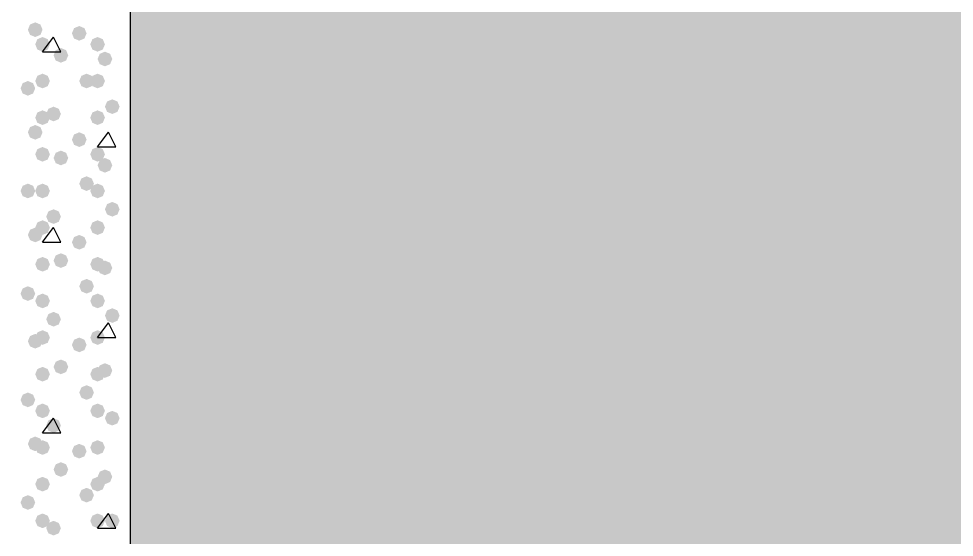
# Model space of a CAD drawing. Header units: millimetres. Extents: x 0 to 420, y 0 to 297.
# Drawn here: x 216.94 to 227.73, y 187.26 to 193.25 of the extents above; entities that cross this region are included whole.
import ezdxf

# ---------------------------------------------------------------- set-up
doc = ezdxf.new("R2010")
doc.units = ezdxf.units.MM
doc.layers.get('0').update_dxf_attribs({"linetype": 'CONTINUOUS'})

msp = doc.modelspace()

# ---------------------------------------------------------------- hatches: boundary and pattern name
at = {"true_color": 0x000008}
h = msp.add_hatch(color=0, dxfattribs=at)
h.paths.add_polyline_path([(379.603, 202.861333), (218.228333, 202.861333), (379.603, 183.811333)], flags=0)
h.paths.add_polyline_path([(218.228333, 202.861333), (379.603, 183.811333), (218.228333, 183.811333)], flags=0)
for points in [[(217.212333, 193.124667), (217.187462, 193.064871), (217.127667, 193.04), (217.067871, 193.064871), (217.043, 193.124667), (217.067871, 193.184462), (217.127667, 193.209333), (217.187462, 193.184463)], [(217.720333, 193.082333), (217.695462, 193.022537), (217.635667, 192.997667), (217.575871, 193.022537), (217.551, 193.082333), (217.575871, 193.142129), (217.635667, 193.167), (217.695462, 193.142129)], [(217.297, 192.955333), (217.272129, 192.895537), (217.212333, 192.870667), (217.152537, 192.895537), (217.127667, 192.955333), (217.152537, 193.015129), (217.212333, 193.04), (217.272129, 193.015129)], [(217.932, 192.955333), (217.907129, 192.895537), (217.847333, 192.870667), (217.787537, 192.895537), (217.762667, 192.955333), (217.787537, 193.015129), (217.847333, 193.04), (217.907129, 193.015129)], [(217.508667, 192.828333), (217.483796, 192.768537), (217.424, 192.743667), (217.364204, 192.768537), (217.339333, 192.828333), (217.364204, 192.888129), (217.424, 192.913), (217.483796, 192.888129)], [(218.016667, 192.786), (217.991796, 192.726204), (217.932, 192.701333), (217.872204, 192.726204), (217.847333, 192.786), (217.872204, 192.845796), (217.932, 192.870667), (217.991796, 192.845796)], [(217.297, 192.532), (217.272129, 192.472204), (217.212333, 192.447333), (217.152537, 192.472204), (217.127667, 192.532), (217.152537, 192.591796), (217.212333, 192.616667), (217.272129, 192.591796)], [(217.805, 192.532), (217.780129, 192.472204), (217.720333, 192.447333), (217.660538, 192.472204), (217.635667, 192.532), (217.660537, 192.591796), (217.720333, 192.616667), (217.780129, 192.591796)], [(217.932, 192.532), (217.907129, 192.472204), (217.847333, 192.447333), (217.787537, 192.472204), (217.762667, 192.532), (217.787537, 192.591796), (217.847333, 192.616667), (217.907129, 192.591796)], [(217.127667, 192.447333), (217.102796, 192.387537), (217.043, 192.362667), (216.983204, 192.387537), (216.958333, 192.447333), (216.983204, 192.507129), (217.043, 192.532), (217.102796, 192.507129)], [(218.101333, 192.235667), (218.076462, 192.175871), (218.016667, 192.151), (217.956871, 192.175871), (217.932, 192.235667), (217.956871, 192.295462), (218.016667, 192.320333), (218.076462, 192.295463)], [(217.297, 192.108667), (217.272129, 192.048871), (217.212333, 192.024), (217.152537, 192.048871), (217.127667, 192.108667), (217.152537, 192.168462), (217.212333, 192.193333), (217.272129, 192.168463)], [(217.424, 192.151), (217.399129, 192.091204), (217.339333, 192.066333), (217.279538, 192.091204), (217.254667, 192.151), (217.279537, 192.210796), (217.339333, 192.235667), (217.399129, 192.210796)], [(217.932, 192.108667), (217.907129, 192.048871), (217.847333, 192.024), (217.787537, 192.048871), (217.762667, 192.108667), (217.787537, 192.168462), (217.847333, 192.193333), (217.907129, 192.168463)], [(217.212333, 191.939333), (217.187462, 191.879537), (217.127667, 191.854667), (217.067871, 191.879537), (217.043, 191.939333), (217.067871, 191.999129), (217.127667, 192.024), (217.187462, 191.999129)], [(217.720333, 191.854667), (217.695462, 191.794871), (217.635667, 191.77), (217.575871, 191.794871), (217.551, 191.854667), (217.575871, 191.914462), (217.635667, 191.939333), (217.695462, 191.914463)], [(217.297, 191.685333), (217.272129, 191.625537), (217.212333, 191.600667), (217.152537, 191.625537), (217.127667, 191.685333), (217.152537, 191.745129), (217.212333, 191.77), (217.272129, 191.745129)], [(217.508667, 191.643), (217.483796, 191.583204), (217.424, 191.558333), (217.364204, 191.583204), (217.339333, 191.643), (217.364204, 191.702796), (217.424, 191.727667), (217.483796, 191.702796)], [(217.932, 191.685333), (217.907129, 191.625537), (217.847333, 191.600667), (217.787537, 191.625537), (217.762667, 191.685333), (217.787537, 191.745129), (217.847333, 191.77), (217.907129, 191.745129)], [(218.016667, 191.558333), (217.991796, 191.498538), (217.932, 191.473667), (217.872204, 191.498538), (217.847333, 191.558333), (217.872204, 191.618129), (217.932, 191.643), (217.991796, 191.618129)], [(217.805, 191.346667), (217.780129, 191.286871), (217.720333, 191.262), (217.660538, 191.286871), (217.635667, 191.346667), (217.660537, 191.406462), (217.720333, 191.431333), (217.780129, 191.406463)], [(217.127667, 191.262), (217.102796, 191.202204), (217.043, 191.177333), (216.983204, 191.202204), (216.958333, 191.262), (216.983204, 191.321796), (217.043, 191.346667), (217.102796, 191.321796)], [(217.297, 191.262), (217.272129, 191.202204), (217.212333, 191.177333), (217.152537, 191.202204), (217.127667, 191.262), (217.152537, 191.321796), (217.212333, 191.346667), (217.272129, 191.321796)], [(217.932, 191.262), (217.907129, 191.202204), (217.847333, 191.177333), (217.787537, 191.202204), (217.762667, 191.262), (217.787537, 191.321796), (217.847333, 191.346667), (217.907129, 191.321796)], [(218.101333, 191.050333), (218.076462, 190.990537), (218.016667, 190.965667), (217.956871, 190.990537), (217.932, 191.050333), (217.956871, 191.110129), (218.016667, 191.135), (218.076462, 191.110129)], [(217.424, 190.965667), (217.399129, 190.905871), (217.339333, 190.881), (217.279538, 190.905871), (217.254667, 190.965667), (217.279537, 191.025462), (217.339333, 191.050333), (217.399129, 191.025463)], [(217.297, 190.838667), (217.272129, 190.778871), (217.212333, 190.754), (217.152537, 190.778871), (217.127667, 190.838667), (217.152537, 190.898462), (217.212333, 190.923333), (217.272129, 190.898463)], [(217.932, 190.838667), (217.907129, 190.778871), (217.847333, 190.754), (217.787537, 190.778871), (217.762667, 190.838667), (217.787537, 190.898462), (217.847333, 190.923333), (217.907129, 190.898463)], [(217.212333, 190.754), (217.187462, 190.694204), (217.127667, 190.669333), (217.067871, 190.694204), (217.043, 190.754), (217.067871, 190.813796), (217.127667, 190.838667), (217.187462, 190.813796)], [(217.720333, 190.669333), (217.695462, 190.609537), (217.635667, 190.584667), (217.575871, 190.609537), (217.551, 190.669333), (217.575871, 190.729129), (217.635667, 190.754), (217.695462, 190.729129)], [(217.508667, 190.457667), (217.483796, 190.397871), (217.424, 190.373), (217.364204, 190.397871), (217.339333, 190.457667), (217.364204, 190.517462), (217.424, 190.542333), (217.483796, 190.517463)], [(217.297, 190.415333), (217.272129, 190.355537), (217.212333, 190.330667), (217.152537, 190.355537), (217.127667, 190.415333), (217.152537, 190.475129), (217.212333, 190.5), (217.272129, 190.475129)], [(217.932, 190.415333), (217.907129, 190.355537), (217.847333, 190.330667), (217.787537, 190.355537), (217.762667, 190.415333), (217.787537, 190.475129), (217.847333, 190.5), (217.907129, 190.475129)], [(218.016667, 190.373), (217.991796, 190.313204), (217.932, 190.288333), (217.872204, 190.313204), (217.847333, 190.373), (217.872204, 190.432796), (217.932, 190.457667), (217.991796, 190.432796)], [(217.805, 190.161333), (217.780129, 190.101537), (217.720333, 190.076667), (217.660538, 190.101537), (217.635667, 190.161333), (217.660537, 190.221129), (217.720333, 190.246), (217.780129, 190.221129)], [(217.127667, 190.076667), (217.102796, 190.016871), (217.043, 189.992), (216.983204, 190.016871), (216.958333, 190.076667), (216.983204, 190.136462), (217.043, 190.161333), (217.102796, 190.136463)], [(217.297, 189.992), (217.272129, 189.932204), (217.212333, 189.907333), (217.152537, 189.932204), (217.127667, 189.992), (217.152537, 190.051796), (217.212333, 190.076667), (217.272129, 190.051796)], [(217.932, 189.992), (217.907129, 189.932204), (217.847333, 189.907333), (217.787537, 189.932204), (217.762667, 189.992), (217.787537, 190.051796), (217.847333, 190.076667), (217.907129, 190.051796)], [(218.101333, 189.822667), (218.076462, 189.762871), (218.016667, 189.738), (217.956871, 189.762871), (217.932, 189.822667), (217.956871, 189.882462), (218.016667, 189.907333), (218.076462, 189.882463)], [(217.424, 189.780333), (217.399129, 189.720537), (217.339333, 189.695667), (217.279538, 189.720537), (217.254667, 189.780333), (217.279537, 189.840129), (217.339333, 189.865), (217.399129, 189.840129)], [(217.212333, 189.526333), (217.187462, 189.466537), (217.127667, 189.441667), (217.067871, 189.466537), (217.043, 189.526333), (217.067871, 189.586129), (217.127667, 189.611), (217.187462, 189.586129)], [(217.297, 189.568667), (217.272129, 189.508871), (217.212333, 189.484), (217.152537, 189.508871), (217.127667, 189.568667), (217.152537, 189.628462), (217.212333, 189.653333), (217.272129, 189.628463)], [(217.720333, 189.484), (217.695462, 189.424204), (217.635667, 189.399333), (217.575871, 189.424204), (217.551, 189.484), (217.575871, 189.543796), (217.635667, 189.568667), (217.695462, 189.543796)], [(217.932, 189.568667), (217.907129, 189.508871), (217.847333, 189.484), (217.787537, 189.508871), (217.762667, 189.568667), (217.787537, 189.628462), (217.847333, 189.653333), (217.907129, 189.628463)], [(217.508667, 189.23), (217.483796, 189.170204), (217.424, 189.145333), (217.364204, 189.170204), (217.339333, 189.23), (217.364204, 189.289796), (217.424, 189.314667), (217.483796, 189.289796)], [(218.016667, 189.187667), (217.991796, 189.127871), (217.932, 189.103), (217.872204, 189.127871), (217.847333, 189.187667), (217.872204, 189.247462), (217.932, 189.272333), (217.991796, 189.247463)], [(217.297, 189.145333), (217.272129, 189.085537), (217.212333, 189.060667), (217.152537, 189.085537), (217.127667, 189.145333), (217.152537, 189.205129), (217.212333, 189.23), (217.272129, 189.205129)], [(217.932, 189.145333), (217.907129, 189.085537), (217.847333, 189.060667), (217.787537, 189.085537), (217.762667, 189.145333), (217.787537, 189.205129), (217.847333, 189.23), (217.907129, 189.205129)], [(217.127667, 188.849), (217.102796, 188.789204), (217.043, 188.764333), (216.983204, 188.789204), (216.958333, 188.849), (216.983204, 188.908796), (217.043, 188.933667), (217.102796, 188.908796)], [(217.805, 188.933667), (217.780129, 188.873871), (217.720333, 188.849), (217.660538, 188.873871), (217.635667, 188.933667), (217.660537, 188.993462), (217.720333, 189.018333), (217.780129, 188.993463)], [(217.297, 188.722), (217.272129, 188.662204), (217.212333, 188.637333), (217.152537, 188.662204), (217.127667, 188.722), (217.152537, 188.781796), (217.212333, 188.806667), (217.272129, 188.781796)], [(217.932, 188.722), (217.907129, 188.662204), (217.847333, 188.637333), (217.787537, 188.662204), (217.762667, 188.722), (217.787537, 188.781796), (217.847333, 188.806667), (217.907129, 188.781796)], [(218.101333, 188.637333), (218.076462, 188.577537), (218.016667, 188.552667), (217.956871, 188.577537), (217.932, 188.637333), (217.956871, 188.697129), (218.016667, 188.722), (218.076462, 188.697129)], [(217.424, 188.552667), (217.399129, 188.492871), (217.339333, 188.468), (217.279538, 188.492871), (217.254667, 188.552667), (217.279537, 188.612462), (217.339333, 188.637333), (217.399129, 188.612463)], [(217.212333, 188.341), (217.187462, 188.281204), (217.127667, 188.256333), (217.067871, 188.281204), (217.043, 188.341), (217.067871, 188.400796), (217.127667, 188.425667), (217.187462, 188.400796)], [(217.297, 188.298667), (217.272129, 188.238871), (217.212333, 188.214), (217.152537, 188.238871), (217.127667, 188.298667), (217.152537, 188.358462), (217.212333, 188.383333), (217.272129, 188.358463)], [(217.932, 188.298667), (217.907129, 188.238871), (217.847333, 188.214), (217.787537, 188.238871), (217.762667, 188.298667), (217.787537, 188.358462), (217.847333, 188.383333), (217.907129, 188.358463)], [(217.720333, 188.256333), (217.695462, 188.196537), (217.635667, 188.171667), (217.575871, 188.196537), (217.551, 188.256333), (217.575871, 188.316129), (217.635667, 188.341), (217.695462, 188.316129)], [(217.508667, 188.044667), (217.483796, 187.984871), (217.424, 187.96), (217.364204, 187.984871), (217.339333, 188.044667), (217.364204, 188.104462), (217.424, 188.129333), (217.483796, 188.104463)], [(217.297, 187.875333), (217.272129, 187.815537), (217.212333, 187.790667), (217.152537, 187.815537), (217.127667, 187.875333), (217.152537, 187.935129), (217.212333, 187.96), (217.272129, 187.935129)], [(217.932, 187.875333), (217.907129, 187.815537), (217.847333, 187.790667), (217.787537, 187.815537), (217.762667, 187.875333), (217.787537, 187.935129), (217.847333, 187.96), (217.907129, 187.935129)], [(218.016667, 187.96), (217.991796, 187.900204), (217.932, 187.875333), (217.872204, 187.900204), (217.847333, 187.96), (217.872204, 188.019796), (217.932, 188.044667), (217.991796, 188.019796)], [(217.127667, 187.663667), (217.102796, 187.603871), (217.043, 187.579), (216.983204, 187.603871), (216.958333, 187.663667), (216.983204, 187.723462), (217.043, 187.748333), (217.102796, 187.723463)], [(217.805, 187.748333), (217.780129, 187.688538), (217.720333, 187.663667), (217.660538, 187.688538), (217.635667, 187.748333), (217.660537, 187.808129), (217.720333, 187.833), (217.780129, 187.808129)], [(217.297, 187.452), (217.272129, 187.392204), (217.212333, 187.367333), (217.152537, 187.392204), (217.127667, 187.452), (217.152537, 187.511796), (217.212333, 187.536667), (217.272129, 187.511796)], [(217.932, 187.452), (217.907129, 187.392204), (217.847333, 187.367333), (217.787537, 187.392204), (217.762667, 187.452), (217.787537, 187.511796), (217.847333, 187.536667), (217.907129, 187.511796)], [(218.101333, 187.452), (218.076462, 187.392204), (218.016667, 187.367333), (217.956871, 187.392204), (217.932, 187.452), (217.956871, 187.511796), (218.016667, 187.536667), (218.076462, 187.511796)], [(217.424, 187.367333), (217.399129, 187.307537), (217.339333, 187.282667), (217.279538, 187.307537), (217.254667, 187.367333), (217.279537, 187.427129), (217.339333, 187.452), (217.399129, 187.427129)]]:
    msp.add_hatch(color=0, dxfattribs=at).paths.add_polyline_path(points, flags=0)

# ---------------------------------------------------------------- linework, layer by layer
at = {"color": 0, "true_color": 0x000007}
msp.add_lwpolyline([(32.469667, 183.811333), (32.469667, 160.485667), (380.661333, 160.485667), (380.661333, 183.811333), (218.228333, 183.811333), (218.228333, 204.978), (194.902667, 204.978), (194.902667, 183.811333)], close=True, dxfattribs=at)
msp.add_lwpolyline([(32.469667, 183.811333), (32.469667, 160.485667), (380.661333, 160.485667), (380.661333, 183.811333), (218.228333, 183.811333), (218.228333, 204.978), (194.902667, 204.978), (194.902667, 183.811333)], close=True, dxfattribs=at)
at = {"color": 0, "true_color": 0x000008}
msp.add_lwpolyline([(218.228333, 202.861333), (379.603, 183.811333), (218.228333, 183.811333)], close=True, dxfattribs=at)
at = {"color": 0, "true_color": 0x000007}
msp.add_lwpolyline([(218.228333, 183.811333), (218.228333, 202.861333)], dxfattribs=at)
at = {"color": 0, "true_color": 0x000008}
for points in [[(217.212333, 192.870667), (217.339333, 193.04)], [(217.424, 192.870667), (217.339333, 193.04)], [(217.212333, 192.870667), (217.424, 192.870667)], [(217.847333, 191.77), (217.974333, 191.939333)], [(218.059, 191.77), (217.974333, 191.939333)], [(217.847333, 191.77), (218.059, 191.77)], [(217.212333, 190.669333), (217.339333, 190.838667)], [(217.424, 190.669333), (217.339333, 190.838667)], [(217.212333, 190.669333), (217.424, 190.669333)], [(217.847333, 189.568667), (217.974333, 189.738)], [(218.059, 189.568667), (217.974333, 189.738)], [(217.847333, 189.568667), (218.059, 189.568667)], [(217.212333, 188.468), (217.339333, 188.637333)], [(217.424, 188.468), (217.339333, 188.637333)], [(217.212333, 188.468), (217.424, 188.468)], [(217.847333, 187.367333), (217.974333, 187.536667)], [(218.059, 187.367333), (217.974333, 187.536667)], [(217.847333, 187.367333), (218.059, 187.367333)]]:
    msp.add_lwpolyline(points, dxfattribs=at)

doc.saveas('drawing.dxf')
